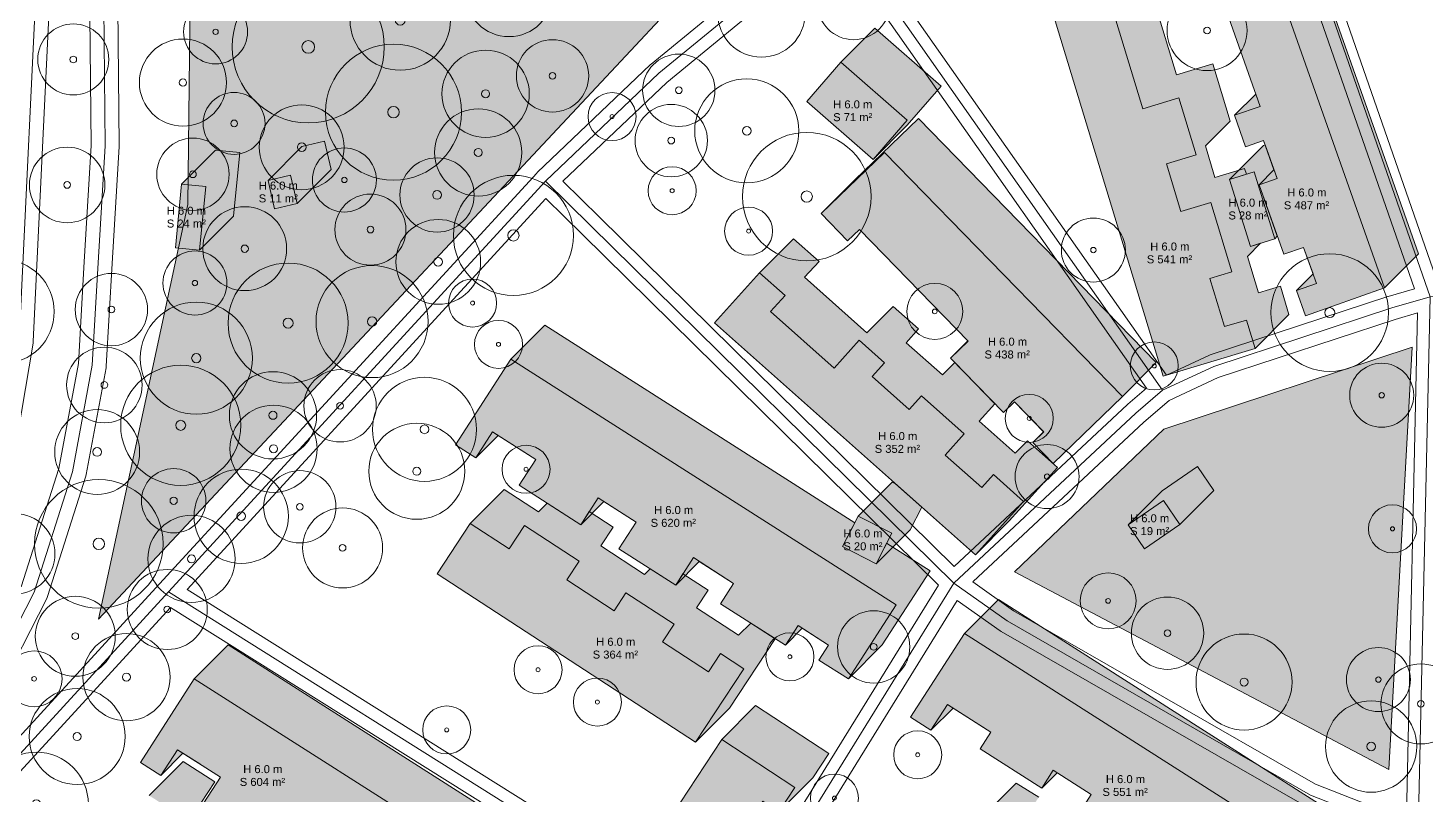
# Model space of a CAD drawing. Header units: metres. Extents: x -7 to 1019, y -7 to 1014.
# Drawn here: x 679.2 to 853.9, y 142.6 to 238.4 of the extents above; entities that cross this region are included whole.
import ezdxf

# ---------------------------------------------------------------- set-up
doc = ezdxf.new("R2010")
doc.units = ezdxf.units.M
doc.header["$MEASUREMENT"] = 0
for name, color, linetype, lineweight, true_color in [('TPX_BUILDING_AREAS_TEXT', 7, 'CONTINUOUS', 0, 0x000000), ('TPX_BUILDING_HEIGHTS_TEXT', 7, 'CONTINUOUS', 0, 0x000000), ('TPX_BUILDINGS', 7, 'CONTINUOUS', 0, 0x000000), ('TPX_BUILDINGS_HATCH', 7, 'CONTINUOUS', 0, 0xf0f0f0), ('TPX_BUILDINGS_SHADOWS_HATCH', 7, 'CONTINUOUS', 0, 0x000000), ('TPX_BUILDINGS_SHADOWS_OUTLINES', 7, 'CONTINUOUS', 0, 0x000000), ('TPX_ROADS_AXES', 7, 'CONTINUOUS', 0, 0x323232), ('TPX_ROADS_CONTOURS', 7, 'CONTINUOUS', 0, 0x646464), ('TPX_VEGETATION_GREEN_SPACES', 7, 'CONTINUOUS', 0, 0x58ba48), ('TPX_VEGETATION_GREEN_SPACES_HATCH', 7, 'CONTINUOUS', 0, 0x58ba48), ('TPX_VEGETATION_TREES_INDIVIDUAL', 7, 'CONTINUOUS', 0, 0x136734)]:
    doc.layers.add(name, color=color, linetype=linetype, lineweight=lineweight, true_color=true_color)
doc.styles.add('TPX_TEXTE', font='arial.ttf')

# ---------------------------------------------------------------- blocks, each defined once
blk = doc.blocks.new('TREETR004_CR044')
at = {"layer": 'TPX_VEGETATION_TREES_INDIVIDUAL'}
for radius in [4.44, 0.417]:
    blk.add_circle((0, 0, 0.04), radius, dxfattribs=at)
blk = doc.blocks.new('TREETR005_CR060')
at = {"layer": 'TPX_VEGETATION_TREES_INDIVIDUAL'}
for radius in [6, 0.5]:
    blk.add_circle((0, 0, 0.04), radius, dxfattribs=at)
blk = doc.blocks.new('TREETR006_CR070')
at = {"layer": 'TPX_VEGETATION_TREES_INDIVIDUAL'}
for radius in [7, 0.583]:
    blk.add_circle((0, 0, 0.04), radius, dxfattribs=at)
blk = doc.blocks.new('TREETR003_CR030')
at = {"layer": 'TPX_VEGETATION_TREES_INDIVIDUAL'}
for radius in [3, 0.25]:
    blk.add_circle((0, 0, 0.04), radius, dxfattribs=at)
blk = doc.blocks.new('TREETR004_CR045')
at = {"layer": 'TPX_VEGETATION_TREES_INDIVIDUAL'}
for radius in [4.52, 0.417]:
    blk.add_circle((0, 0, 0.04), radius, dxfattribs=at)
blk = doc.blocks.new('TREETR005_CR057')
at = {"layer": 'TPX_VEGETATION_TREES_INDIVIDUAL'}
for radius in [5.71, 0.542]:
    blk.add_circle((0, 0, 0.04), radius, dxfattribs=at)
blk = doc.blocks.new('TREETR008_CR095')
at = {"layer": 'TPX_VEGETATION_TREES_INDIVIDUAL'}
for radius in [9.5, 0.792]:
    blk.add_circle((0, 0, 0.04), radius, dxfattribs=at)
blk = doc.blocks.new('TREETR004_CR047')
at = {"layer": 'TPX_VEGETATION_TREES_INDIVIDUAL'}
for radius in [4.72, 0.417]:
    blk.add_circle((0, 0, 0.04), radius, dxfattribs=at)
blk = doc.blocks.new('TREETR007_CR075')
at = {"layer": 'TPX_VEGETATION_TREES_INDIVIDUAL'}
for radius in [7.5, 0.708]:
    blk.add_circle((0, 0, 0.04), radius, dxfattribs=at)
blk = doc.blocks.new('TREETR005_CR059')
at = {"layer": 'TPX_VEGETATION_TREES_INDIVIDUAL'}
for radius in [5.89, 0.542]:
    blk.add_circle((0, 0, 0.04), radius, dxfattribs=at)
blk = doc.blocks.new('TREETR006_CR074')
at = {"layer": 'TPX_VEGETATION_TREES_INDIVIDUAL'}
for radius in [7.35, 0.625]:
    blk.add_circle((0, 0, 0.04), radius, dxfattribs=at)
blk = doc.blocks.new('TREETR005_CR052')
at = {"layer": 'TPX_VEGETATION_TREES_INDIVIDUAL'}
for radius in [5.24, 0.458]:
    blk.add_circle((0, 0, 0.04), radius, dxfattribs=at)
blk = doc.blocks.new('TREETR005_CR054')
at = {"layer": 'TPX_VEGETATION_TREES_INDIVIDUAL'}
for radius in [5.44, 0.458]:
    blk.add_circle((0, 0, 0.04), radius, dxfattribs=at)
blk = doc.blocks.new('TREETR003_CR040')
at = {"layer": 'TPX_VEGETATION_TREES_INDIVIDUAL'}
for radius in [4, 0.333]:
    blk.add_circle((0, 0, 0.04), radius, dxfattribs=at)
blk = doc.blocks.new('TREETR004_CR050')
at = {"layer": 'TPX_VEGETATION_TREES_INDIVIDUAL'}
for radius in [5, 0.417]:
    blk.add_circle((0, 0, 0.04), radius, dxfattribs=at)
blk = doc.blocks.new('TREETR005_CR046')
at = {"layer": 'TPX_VEGETATION_TREES_INDIVIDUAL'}
for radius in [4.64, 0.542]:
    blk.add_circle((0, 0, 0.04), radius, dxfattribs=at)
blk = doc.blocks.new('TREETR005_CR040')
at = {"layer": 'TPX_VEGETATION_TREES_INDIVIDUAL'}
for radius in [4.02, 0.458]:
    blk.add_circle((0, 0, 0.04), radius, dxfattribs=at)
blk = doc.blocks.new('TREETR004_CR039')
at = {"layer": 'TPX_VEGETATION_TREES_INDIVIDUAL'}
for radius in [3.87, 0.417]:
    blk.add_circle((0, 0, 0.04), radius, dxfattribs=at)
blk = doc.blocks.new('TREETR005_CR055')
at = {"layer": 'TPX_VEGETATION_TREES_INDIVIDUAL'}
for radius in [5.45, 0.5]:
    blk.add_circle((0, 0, 0.04), radius, dxfattribs=at)
blk = doc.blocks.new('TREETR006_CR075')
at = {"layer": 'TPX_VEGETATION_TREES_INDIVIDUAL'}
for radius in [7.5, 0.625]:
    blk.add_circle((0, 0, 0.04), radius, dxfattribs=at)
blk = doc.blocks.new('TREETR007_CR080')
at = {"layer": 'TPX_VEGETATION_TREES_INDIVIDUAL'}
for radius in [8.03, 0.708]:
    blk.add_circle((0, 0, 0.04), radius, dxfattribs=at)
blk = doc.blocks.new('TREETR005_CR053')
at = {"layer": 'TPX_VEGETATION_TREES_INDIVIDUAL'}
for radius in [5.3, 0.542]:
    blk.add_circle((0, 0, 0.04), radius, dxfattribs=at)
blk = doc.blocks.new('TREETR005_CR065')
at = {"layer": 'TPX_VEGETATION_TREES_INDIVIDUAL'}
for radius in [6.5, 0.542]:
    blk.add_circle((0, 0, 0.04), radius, dxfattribs=at)
blk = doc.blocks.new('TREETR003_CR035')
at = {"layer": 'TPX_VEGETATION_TREES_INDIVIDUAL'}
for radius in [3.5, 0.292]:
    blk.add_circle((0, 0, 0.04), radius, dxfattribs=at)
blk = doc.blocks.new('TREETR006_CR063')
at = {"layer": 'TPX_VEGETATION_TREES_INDIVIDUAL'}
for radius in [6.27, 0.625]:
    blk.add_circle((0, 0, 0.04), radius, dxfattribs=at)
blk = doc.blocks.new('TREETR007_CR085')
at = {"layer": 'TPX_VEGETATION_TREES_INDIVIDUAL'}
for radius in [8.5, 0.708]:
    blk.add_circle((0, 0, 0.04), radius, dxfattribs=at)

msp = doc.modelspace()

# ---------------------------------------------------------------- hatches: boundary and pattern name
at = {"layer": 'TPX_BUILDINGS_HATCH'}
for points in [[(829.88, 259.15), (819.96, 255.69), (821.88, 250.25), (825.07, 251.37), (833.11, 228.59), (829.92, 227.48), (831.31, 223.55), (833.55, 224.33), (835.23, 219.56), (833, 218.78), (836.07, 210.11), (838.56, 210.97), (840.16, 206.45), (837.67, 205.58), (838.77, 202.44), (848.68, 205.91), (829.88, 259.15)], [(814.08, 252.66), (804.34, 249.73), (820.99, 194.89), (832.48, 198.35), (831.4, 201.89), (828.67, 201.07), (826.85, 207.07), (829.58, 207.9), (826.94, 216.58), (823.23, 215.46), (821.43, 221.41), (825.14, 222.52), (822.98, 229.65), (818.45, 228.28), (812.45, 248.04), (815.23, 248.88), (814.08, 252.66)], [(780.74, 234.1), (776.46, 229.21), (784.76, 221.97), (789.03, 226.87), (780.74, 234.1)], [(786.19, 222.84), (778.25, 215.19), (781.57, 211.78), (783.06, 213.22), (796.65, 199.26), (794.44, 197.14), (801.05, 190.34), (802.43, 191.66), (806.08, 187.91), (804.7, 186.59), (807.25, 183.98), (815.91, 192.33), (786.19, 222.84)], [(832.37, 220.42), (829.29, 219.46), (831.9, 211.1), (834.97, 212.05), (832.37, 220.42)], [(698.34, 218.87), (697.57, 210.93), (700.6, 210.63), (701.37, 218.57), (698.34, 218.87)], [(711.94, 220), (709.15, 219.34), (709.98, 215.79), (712.78, 216.45), (711.94, 220)], [(770.58, 207.81), (764.94, 201.56), (797.54, 172.55), (803.56, 179.24), (799.82, 182.58), (798.35, 180.96), (793.78, 185.03), (796.15, 187.66), (790.8, 192.43), (789.26, 190.72), (784.65, 194.82), (786.18, 196.53), (783.01, 199.36), (779.9, 195.9), (771.95, 202.98), (773.76, 204.98), (770.58, 207.81)], [(739.48, 197.02), (732.59, 186.32), (735.13, 184.69), (737.21, 187.91), (742.61, 184.47), (740.54, 181.25), (748.25, 176.33), (750.41, 179.68), (755.15, 176.66), (752.99, 173.3), (760.09, 168.78), (762.3, 172.21), (767.33, 169), (765.69, 166.44), (773.8, 161.26), (775.38, 163.72), (779.2, 161.29), (777.99, 159.42), (781.67, 157.07), (787.63, 166.32), (739.48, 197.02)], [(821.04, 179.34), (816.62, 176.32), (818.66, 173.33), (823.08, 176.35), (821.04, 179.34)], [(734.43, 176.48), (730.28, 170.19), (762.56, 149.17), (768.59, 158.33), (765.67, 160.23), (764.18, 157.96), (758.46, 161.69), (759.91, 163.88), (753.88, 167.81), (752.41, 165.58), (746.48, 169.44), (748.03, 171.78), (741.21, 176.22), (739.3, 173.31), (734.43, 176.48)], [(782.89, 177.4), (780.94, 173.6), (785.14, 171.45), (787.09, 175.25), (782.89, 177.4)], [(796.19, 162.75), (789.45, 152.27), (791.99, 150.65), (794.06, 153.87), (799.47, 150.42), (798.12, 148.34), (805.84, 143.42), (807.27, 145.64), (812.01, 142.61), (810.92, 140.92), (818.02, 136.39), (819.16, 138.16), (824.2, 134.96), (823.01, 133.11), (829.42, 129.02), (831.17, 131.73), (837.95, 127.39), (836.12, 124.57), (838.54, 123.02), (844.34, 132.04), (796.19, 162.75)], [(699.94, 157.09), (693.2, 146.62), (695.75, 145.01), (697.82, 148.22), (703.23, 144.78), (701.15, 141.56), (708.86, 136.64), (711.02, 139.98), (715.77, 136.97), (713.61, 133.61), (720.71, 129.08), (722.92, 132.52), (727.95, 129.3), (726.31, 126.75), (734.41, 121.58), (735.99, 124.03), (739.81, 121.6), (738.61, 119.73), (742.29, 117.38), (748.09, 126.4), (699.94, 157.09)], [(765.84, 149.48), (750.24, 125.77), (759.39, 119.82), (762.78, 124.97), (760.92, 126.18), (763.44, 130.01), (765.3, 128.79), (769.55, 135.25), (767.55, 136.55), (770.99, 141.77), (772.99, 140.46), (774.99, 143.51), (765.84, 149.48)]]:
    msp.add_hatch(color=256, dxfattribs=at).paths.add_polyline_path(points)
at = {"layer": 'TPX_BUILDINGS_SHADOWS_HATCH'}
for points in [[(824.2, 259.93), (819.96, 255.69), (829.88, 259.15), (848.68, 205.91), (852.92, 210.16), (834.12, 263.4), (824.2, 259.93)], [(808.58, 253.98), (804.34, 249.73), (814.08, 252.66), (815.23, 248.88), (812.45, 248.04), (818.45, 228.28), (822.98, 229.65), (825.14, 222.52), (821.43, 221.41), (823.23, 215.46), (826.94, 216.58), (829.58, 207.9), (826.85, 207.07), (828.67, 201.07), (831.4, 201.89), (832.48, 198.35), (836.72, 202.59), (835.65, 206.13), (832.91, 205.31), (831.53, 209.85), (833.18, 211.5), (831.9, 211.1), (829.29, 219.46), (831.4, 220.12), (831.18, 220.83), (827.47, 219.71), (826.28, 223.65), (829.38, 226.76), (827.23, 233.89), (822.69, 232.52), (817.15, 250.8), (819.47, 253.12), (818.33, 256.9), (808.58, 253.98)], [(784.98, 238.34), (780.74, 234.1), (789.03, 226.87), (784.76, 221.97), (789.01, 226.22), (793.27, 231.12), (784.98, 238.34)], [(832.57, 230.13), (829.92, 227.48), (833.11, 228.59), (832.57, 230.13)], [(782.49, 219.43), (778.25, 215.19), (786.19, 222.84), (815.91, 192.33), (820.15, 196.57), (790.43, 227.08), (782.49, 219.43)], [(713.39, 223.58), (709.15, 219.34), (711.94, 220), (712.78, 216.45), (717.02, 220.69), (716.19, 224.24), (713.39, 223.58)], [(833.54, 223.71), (829.29, 219.46), (832.37, 220.42), (834.97, 212.05), (835.27, 212.36), (833, 218.78), (835.23, 219.56), (833.75, 223.77), (833.54, 223.71)], [(834.85, 220.64), (833, 218.78), (835.23, 219.56), (833.55, 224.33), (834.85, 220.64)], [(702.59, 223.11), (698.34, 218.87), (701.37, 218.57), (700.6, 210.63), (704.84, 214.87), (705.62, 222.81), (702.59, 223.11)], [(774.82, 212.06), (770.58, 207.81), (773.76, 204.98), (771.95, 202.98), (779.9, 195.9), (783.01, 199.36), (786.18, 196.53), (784.65, 194.82), (789.26, 190.72), (790.8, 192.43), (796.15, 187.66), (793.78, 185.03), (798.35, 180.96), (799.82, 182.58), (803.56, 179.24), (797.54, 172.55), (801.78, 176.79), (807.8, 183.49), (804.06, 186.82), (802.51, 185.27), (798.02, 189.27), (799.98, 191.44), (794.97, 196.6), (793.42, 195.05), (788.89, 199.06), (790.43, 200.78), (787.25, 203.6), (783.96, 200.31), (776.2, 207.23), (778, 209.22), (774.82, 212.06)], [(839.73, 207.65), (837.67, 205.58), (840.16, 206.45), (838.56, 210.97), (839.73, 207.65)], [(743.72, 201.26), (739.48, 197.02), (787.63, 166.32), (781.67, 157.07), (785.91, 161.32), (791.87, 170.56), (786.45, 174.01), (785.14, 171.45), (780.94, 173.6), (782.46, 176.56), (743.72, 201.26)], [(796.61, 199.31), (794.44, 197.14), (796.65, 199.26), (796.61, 199.31)], [(806.08, 187.91), (802.43, 191.66), (806.05, 187.94), (804.7, 186.59), (806.08, 187.91)], [(737.21, 187.91), (735.13, 184.69), (737.9, 187.46), (737.21, 187.91)], [(737.9, 187.46), (737.9, 187.46), (742.61, 184.47), (737.9, 187.46)], [(820.86, 180.56), (816.62, 176.32), (821.04, 179.34), (823.08, 176.35), (827.32, 180.59), (825.28, 183.58), (820.86, 180.56)], [(738.67, 180.73), (734.43, 176.48), (739.3, 173.31), (741.21, 176.22), (748.03, 171.78), (746.48, 169.44), (752.41, 165.58), (753.88, 167.81), (759.91, 163.88), (758.46, 161.69), (764.18, 157.96), (765.67, 160.23), (768.59, 158.33), (762.56, 149.17), (766.8, 153.41), (772.51, 162.08), (769.47, 164.03), (767.95, 162.51), (762.71, 165.93), (764.15, 168.13), (760.99, 170.19), (760.09, 168.78), (756.89, 170.82), (756.19, 170.12), (750.73, 173.68), (752.27, 176.03), (749.3, 177.96), (748.25, 176.33), (744.02, 179.03), (742.94, 177.95), (738.67, 180.73)], [(787.13, 181.65), (782.89, 177.4), (787.09, 175.25), (785.14, 171.45), (789.38, 175.69), (790.83, 178.52), (787.56, 181.43), (787.13, 181.65)], [(750.41, 179.68), (748.25, 176.33), (751.13, 179.22), (755.15, 176.66), (750.41, 179.68)], [(762.3, 172.21), (760.09, 168.78), (763.04, 171.73), (767.33, 169), (762.3, 172.21)], [(800.43, 166.99), (796.19, 162.75), (844.34, 132.04), (838.54, 123.02), (842.78, 127.27), (845.92, 132.15), (845.8, 135.19), (847.93, 135.27), (848.59, 136.29), (800.43, 166.99)], [(775.38, 163.72), (773.8, 161.26), (775.91, 163.38), (779.2, 161.29), (775.38, 163.72)], [(704.18, 161.33), (699.94, 157.09), (748.09, 126.4), (742.29, 117.38), (746.53, 121.62), (752.34, 130.64), (704.18, 161.33)], [(794.06, 153.87), (791.99, 150.65), (794.76, 153.42), (794.06, 153.87)], [(770.08, 153.72), (765.84, 149.48), (774.99, 143.51), (772.99, 140.46), (777.23, 144.71), (779.23, 147.76), (770.08, 153.72)], [(794.76, 153.42), (794.76, 153.42), (799.47, 150.42), (794.76, 153.42)], [(697.82, 148.22), (695.75, 145.01), (698.51, 147.77), (697.82, 148.22)], [(698.51, 147.77), (698.51, 147.77), (700.62, 146.44), (698.51, 147.77)], [(698.54, 146.73), (694.3, 142.49), (698.25, 139.96), (696.51, 137.28), (701.23, 134.27), (702.06, 135.56), (708.29, 131.6), (706.88, 129.4), (713.14, 125.42), (714.85, 128.08), (721.11, 124.09), (719.53, 121.65), (724.11, 118.71), (725.96, 121.6), (732.83, 117.22), (731.26, 114.8), (737.23, 110.99), (738.64, 113.18), (744.7, 109.31), (743.24, 107.04), (748.99, 103.38), (750.44, 105.62), (754.01, 103.33), (747.68, 93.5), (751.92, 97.74), (758.25, 107.58), (754.68, 109.86), (752.75, 107.93), (747.48, 111.28), (748.95, 113.55), (742.88, 117.42), (740.99, 115.54), (735.5, 119.04), (737.07, 121.46), (735.13, 122.7), (734.41, 121.58), (729.24, 124.88), (727.72, 123.36), (723.77, 125.89), (725.35, 128.33), (721.72, 130.65), (720.71, 129.08), (717.75, 130.98), (716.8, 130.03), (711.12, 133.64), (712.53, 135.84), (709.57, 137.73), (708.86, 136.64), (705.37, 138.87), (705.19, 138.69), (700.76, 141.53), (702.49, 144.21), (698.54, 146.73)], [(807.27, 145.64), (805.84, 143.42), (807.75, 145.33), (807.27, 145.64)], [(802.65, 144.05), (798.4, 139.8), (801.21, 138.04), (799.43, 135.24), (805.67, 131.3), (808.17, 135.21), (814.59, 131.14), (813.01, 128.66), (817.61, 125.76), (819.43, 128.62), (826.32, 124.27), (824.75, 121.81), (830.73, 118.04), (832.11, 120.2), (838.2, 116.36), (836.73, 114.07), (842.49, 110.42), (843.92, 112.65), (847.48, 110.39), (841.03, 100.29), (845.28, 104.53), (848.01, 108.82), (848.1, 113.55), (851, 113.5), (851.73, 114.64), (848.16, 116.89), (846.25, 114.97), (840.97, 118.31), (842.44, 120.6), (838.55, 123.05), (838.54, 123.02), (836.34, 124.43), (834.49, 122.59), (828.99, 126.05), (830.56, 128.51), (829.52, 129.17), (829.42, 129.02), (823.57, 132.76), (821.22, 130.41), (817.25, 132.9), (818.83, 135.38), (812.41, 139.46), (809.04, 136.09), (803.67, 139.49), (805.45, 142.28), (802.65, 144.05)]]:
    msp.add_hatch(color=256, dxfattribs=at).paths.add_polyline_path(points)
at = {"layer": 'TPX_VEGETATION_GREEN_SPACES_HATCH'}
for points in [[(699.14, 216.32), (687.97, 164.51), (770.33, 252.5), (792.78, 266.01), (794.87, 267.27), (820.23, 282.53), (845.9, 287.1), (848.47, 330.96), (879.24, 338.43), (895.05, 362.34), (879.49, 385.48), (830.93, 460.31), (752.51, 415.55), (734.71, 444.05), (721.17, 426.23), (711.52, 434.04), (704.66, 421.32), (703.5, 410.32), (704.73, 405.09), (700.63, 349.77), (699.14, 216.32)], [(821.07, 188.27), (802.41, 170.44), (849.21, 145.73), (852.1, 198.49), (821.07, 188.27)]]:
    msp.add_hatch(color=256, dxfattribs=at).paths.add_polyline_path(points)

# ---------------------------------------------------------------- linework, layer by layer
at = {"layer": 'TPX_BUILDINGS', "elevation": 0.04}
for points in [[(829.88, 259.15), (819.96, 255.69), (821.88, 250.25), (825.07, 251.37), (833.11, 228.59), (829.92, 227.48), (831.31, 223.55), (833.55, 224.33), (835.23, 219.56), (833, 218.78), (836.07, 210.11), (838.56, 210.97), (840.16, 206.45), (837.67, 205.58), (838.77, 202.44), (848.68, 205.91)], [(814.08, 252.66), (804.34, 249.73), (820.99, 194.89), (832.48, 198.35), (831.4, 201.89), (828.67, 201.07), (826.85, 207.07), (829.58, 207.9), (826.94, 216.58), (823.23, 215.46), (821.43, 221.41), (825.14, 222.52), (822.98, 229.65), (818.45, 228.28), (812.45, 248.04), (815.23, 248.88)], [(780.74, 234.1), (776.46, 229.21), (784.76, 221.97), (789.03, 226.87)], [(786.19, 222.84), (778.25, 215.19), (781.57, 211.78), (783.06, 213.22), (796.65, 199.26), (794.44, 197.14), (801.05, 190.34), (802.43, 191.66), (806.08, 187.91), (804.7, 186.59), (807.25, 183.98), (815.91, 192.33)], [(832.37, 220.42), (829.29, 219.46), (831.9, 211.1), (834.97, 212.05)], [(698.34, 218.87), (697.57, 210.93), (700.6, 210.63), (701.37, 218.57)], [(711.94, 220), (709.15, 219.34), (709.98, 215.79), (712.78, 216.45)], [(770.58, 207.81), (764.94, 201.56), (797.54, 172.55), (803.56, 179.24), (799.82, 182.58), (798.35, 180.96), (793.78, 185.03), (796.15, 187.66), (790.8, 192.43), (789.26, 190.72), (784.65, 194.82), (786.18, 196.53), (783.01, 199.36), (779.9, 195.9), (771.95, 202.98), (773.76, 204.98)], [(739.48, 197.02), (732.59, 186.32), (735.13, 184.69), (737.21, 187.91), (742.61, 184.47), (740.54, 181.25), (748.25, 176.33), (750.41, 179.68), (755.15, 176.66), (752.99, 173.3), (760.09, 168.78), (762.3, 172.21), (767.33, 169), (765.69, 166.44), (773.8, 161.26), (775.38, 163.72), (779.2, 161.29), (777.99, 159.42), (781.67, 157.07), (787.63, 166.32)], [(821.04, 179.34), (816.62, 176.32), (818.66, 173.33), (823.08, 176.35)], [(734.43, 176.48), (730.28, 170.19), (762.56, 149.17), (768.59, 158.33), (765.67, 160.23), (764.18, 157.96), (758.46, 161.69), (759.91, 163.88), (753.88, 167.81), (752.41, 165.58), (746.48, 169.44), (748.03, 171.78), (741.21, 176.22), (739.3, 173.31)], [(782.89, 177.4), (780.94, 173.6), (785.14, 171.45), (787.09, 175.25)], [(796.19, 162.75), (789.45, 152.27), (791.99, 150.65), (794.06, 153.87), (799.47, 150.42), (798.12, 148.34), (805.84, 143.42), (807.27, 145.64), (812.01, 142.61), (810.92, 140.92), (818.02, 136.39), (819.16, 138.16), (824.2, 134.96), (823.01, 133.11), (829.42, 129.02), (831.17, 131.73), (837.95, 127.39), (836.12, 124.57), (838.54, 123.02), (844.34, 132.04)], [(699.94, 157.09), (693.2, 146.62), (695.75, 145.01), (697.82, 148.22), (703.23, 144.78), (701.15, 141.56), (708.86, 136.64), (711.02, 139.98), (715.77, 136.97), (713.61, 133.61), (720.71, 129.08), (722.92, 132.52), (727.95, 129.3), (726.31, 126.75), (734.41, 121.58), (735.99, 124.03), (739.81, 121.6), (738.61, 119.73), (742.29, 117.38), (748.09, 126.4)], [(765.84, 149.48), (750.24, 125.77), (759.39, 119.82), (762.78, 124.97), (760.92, 126.18), (763.44, 130.01), (765.3, 128.79), (769.55, 135.25), (767.55, 136.55), (770.99, 141.77), (772.99, 140.46), (774.99, 143.51)]]:
    msp.add_lwpolyline(points, close=True, dxfattribs=at)
at = {"layer": 'TPX_BUILDINGS_SHADOWS_OUTLINES', "elevation": 0.04}
for points in [[(824.2, 259.93), (819.96, 255.69), (829.88, 259.15), (848.68, 205.91), (852.92, 210.16), (834.12, 263.4)], [(784.98, 238.34), (780.74, 234.1), (789.03, 226.87), (784.76, 221.97), (789.01, 226.22), (793.27, 231.12)], [(832.57, 230.13), (829.92, 227.48), (833.11, 228.59)], [(782.49, 219.43), (778.25, 215.19), (786.19, 222.84), (815.91, 192.33), (820.15, 196.57), (790.43, 227.08)], [(713.39, 223.58), (709.15, 219.34), (711.94, 220), (712.78, 216.45), (717.02, 220.69), (716.19, 224.24)], [(833.54, 223.71), (829.29, 219.46), (832.37, 220.42), (834.97, 212.05), (835.27, 212.36), (833, 218.78), (835.23, 219.56), (833.75, 223.77)], [(834.85, 220.64), (833, 218.78), (835.23, 219.56), (833.55, 224.33)], [(702.59, 223.11), (698.34, 218.87), (701.37, 218.57), (700.6, 210.63), (704.84, 214.87), (705.62, 222.81)], [(774.82, 212.06), (770.58, 207.81), (773.76, 204.98), (771.95, 202.98), (779.9, 195.9), (783.01, 199.36), (786.18, 196.53), (784.65, 194.82), (789.26, 190.72), (790.8, 192.43), (796.15, 187.66), (793.78, 185.03), (798.35, 180.96), (799.82, 182.58), (803.56, 179.24), (797.54, 172.55), (801.78, 176.79), (807.8, 183.49), (804.06, 186.82), (802.51, 185.27), (798.02, 189.27), (799.98, 191.44), (794.97, 196.6), (793.42, 195.05), (788.89, 199.06), (790.43, 200.78), (787.25, 203.6), (783.96, 200.31), (776.2, 207.23), (778, 209.22)], [(839.73, 207.65), (837.67, 205.58), (840.16, 206.45), (838.56, 210.97)], [(743.72, 201.26), (739.48, 197.02), (787.63, 166.32), (781.67, 157.07), (785.91, 161.32), (791.87, 170.56), (786.45, 174.01), (785.14, 171.45), (780.94, 173.6), (782.46, 176.56)], [(796.61, 199.31), (794.44, 197.14), (796.65, 199.26)], [(806.08, 187.91), (802.43, 191.66), (806.05, 187.94), (804.7, 186.59)], [(737.21, 187.91), (735.13, 184.69), (737.9, 187.46)], [(737.9, 187.46), (737.9, 187.46), (742.61, 184.47)], [(820.86, 180.56), (816.62, 176.32), (821.04, 179.34), (823.08, 176.35), (827.32, 180.59), (825.28, 183.58)], [(738.67, 180.73), (734.43, 176.48), (739.3, 173.31), (741.21, 176.22), (748.03, 171.78), (746.48, 169.44), (752.41, 165.58), (753.88, 167.81), (759.91, 163.88), (758.46, 161.69), (764.18, 157.96), (765.67, 160.23), (768.59, 158.33), (762.56, 149.17), (766.8, 153.41), (772.51, 162.08), (769.47, 164.03), (767.95, 162.51), (762.71, 165.93), (764.15, 168.13), (760.99, 170.19), (760.09, 168.78), (756.89, 170.82), (756.19, 170.12), (750.73, 173.68), (752.27, 176.03), (749.3, 177.96), (748.25, 176.33), (744.02, 179.03), (742.94, 177.95)], [(787.13, 181.65), (782.89, 177.4), (787.09, 175.25), (785.14, 171.45), (789.38, 175.69), (790.83, 178.52), (787.56, 181.43)], [(750.41, 179.68), (748.25, 176.33), (751.13, 179.22), (755.15, 176.66)], [(762.3, 172.21), (760.09, 168.78), (763.04, 171.73), (767.33, 169)], [(800.43, 166.99), (796.19, 162.75), (844.34, 132.04), (838.54, 123.02), (842.78, 127.27), (845.92, 132.15), (845.8, 135.19), (847.93, 135.27), (848.59, 136.29)], [(775.38, 163.72), (773.8, 161.26), (775.91, 163.38), (779.2, 161.29)], [(704.18, 161.33), (699.94, 157.09), (748.09, 126.4), (742.29, 117.38), (746.53, 121.62), (752.34, 130.64)], [(794.06, 153.87), (791.99, 150.65), (794.76, 153.42)], [(770.08, 153.72), (765.84, 149.48), (774.99, 143.51), (772.99, 140.46), (777.23, 144.71), (779.23, 147.76)], [(794.76, 153.42), (794.76, 153.42), (799.47, 150.42)], [(697.82, 148.22), (695.75, 145.01), (698.51, 147.77)], [(698.51, 147.77), (698.51, 147.77), (700.62, 146.44)], [(807.27, 145.64), (805.84, 143.42), (807.75, 145.33)]]:
    msp.add_lwpolyline(points, close=True, dxfattribs=at)
for points in [[(812.45, 248.04), (818.45, 228.28), (822.98, 229.65), (825.14, 222.52), (821.43, 221.41), (823.23, 215.46), (826.94, 216.58), (829.58, 207.9), (826.85, 207.07), (828.67, 201.07), (831.4, 201.89), (832.48, 198.35), (836.72, 202.59), (835.65, 206.13), (832.91, 205.31), (831.53, 209.85), (833.18, 211.5), (831.9, 211.1), (829.29, 219.46), (831.4, 220.12), (831.18, 220.83), (827.47, 219.71), (826.28, 223.65), (829.38, 226.76), (827.23, 233.89), (822.69, 232.52), (817.15, 250.8)], [(700.76, 141.53), (702.49, 144.21), (698.54, 146.73), (694.3, 142.49)], [(805.45, 142.28), (802.65, 144.05), (798.4, 139.8)]]:
    msp.add_lwpolyline(points, dxfattribs=at)
at = {"layer": 'TPX_ROADS_AXES', "elevation": 0.03}
for points in [[(696.71, 167.93), (743.82, 219.25), (757.97, 232.72), (772.8, 244.89), (780.97, 250.01), (799.24, 257.21), (831.67, 269.98), (844.21, 273.53), (859.4, 276.46), (870.92, 276.56), (881.91, 275.53), (893.3, 273.73), (905.58, 270.31), (916.6, 265.96), (948.56, 252.1), (965.63, 243.4)], [(852.85, 138.03), (854.35, 204.8), (835.29, 259.56), (831.67, 269.98)], [(517.57, 0), (574.04, 65.1), (616.34, 105.87), (655.98, 145.04), (664.59, 155.24), (671.98, 169.69), (675.68, 185), (678.07, 199.3), (680.5, 250.56)], [(780.97, 250.01), (786.65, 241.92), (789.01, 238.56), (820.93, 193.12)], [(688.55, 249.68), (688.79, 223.67), (687.92, 209.06), (687.19, 196.25), (684.71, 182.92), (679.94, 167.9), (673.78, 155.9), (666.11, 145.49), (640.99, 118.55), (620.23, 98.42), (593.84, 70.84), (581.4, 57.4), (576.1, 51.59)], [(743.82, 219.25), (749.5, 213.66), (794.84, 169.02), (801.51, 164.31), (839.41, 142.55), (846.13, 139.9), (852.85, 138.03), (861.72, 137.15), (886.54, 137.08), (893.58, 138.06), (899.64, 140.42), (949.11, 163.46), (983.84, 186.33), (988.07, 189.63), (991.58, 194.87), (994.29, 199.22), (997.42, 207.68), (1000.54, 216.13)], [(756.75, 107.38), (794.84, 169.02), (817.58, 190.26), (820.93, 193.12), (827.33, 196.1), (849.56, 203.4), (854.35, 204.8), (863.57, 205.55), (891.14, 204.49), (900.57, 202.56), (907.87, 199.59), (914.29, 195.78), (923.05, 190.12), (949.11, 163.46), (958.85, 146.87), (961.83, 141.8)], [(657.24, 125.21), (666.89, 135.43), (674.04, 143.23), (696.71, 167.93)], [(696.71, 167.93), (745.66, 137.22)]]:
    msp.add_lwpolyline(points, dxfattribs=at)
at = {"layer": 'TPX_ROADS_CONTOURS', "elevation": 0.03}
for points in [[(675.33, 155.1), (681.5, 167.1), (681.61, 167.37), (686.38, 182.39), (686.43, 182.6), (688.91, 195.93), (688.93, 196.15), (689.67, 208.95), (690.54, 223.57), (690.54, 223.69), (690.3, 249.69), (690.3, 249.76), (689.31, 269.37), (698.68, 269.38), (699.37, 269.67), (699.67, 270.37), (699.88, 289.32), (699.59, 290.03), (698.9, 290.33), (691.03, 290.52), (692.48, 296.29), (692.53, 296.6), (697.57, 373.29)], [(677.4, 184.71), (679.8, 199.01), (679.82, 199.22), (682.16, 248.62), (686.81, 248.11), (687.04, 223.72), (686.18, 209.16), (685.45, 196.46), (683.01, 183.35), (678.32, 168.57)], [(771.85, 246.05), (757.02, 233.88), (756.94, 233.8), (742.79, 220.33), (742.72, 220.26), (695.61, 168.94), (665.79, 136.45)], [(746.45, 138.49), (699.04, 168.24), (743.88, 217.09), (748.45, 212.59), (792.94, 168.79), (755.47, 108.16)], [(676.3, 143.46), (696.97, 165.99), (744.86, 135.95)], [(758.02, 106.59), (795.28, 166.87), (800.65, 163.08), (800.77, 163), (838.66, 141.25)]]:
    msp.add_lwpolyline(points, dxfattribs=at)
for points in [[(833.61, 268.97), (844.55, 272.07), (859.55, 274.96), (870.86, 275.06), (881.73, 274.04), (891.76, 272.45), (891.51, 264.43), (889.68, 206.04), (863.63, 207.05), (863.45, 207.05), (855.38, 206.39), (836.71, 260.05)], [(783.29, 249.31), (799.79, 255.82), (830.76, 268.02), (833.87, 259.07), (852.41, 205.8), (849.14, 204.84), (849.09, 204.83), (826.86, 197.53), (826.69, 197.46), (821.44, 195.01), (790.24, 239.42), (787.88, 242.78)], [(745.98, 219.23), (758.97, 231.59), (773.68, 243.67), (780.56, 247.98), (785.43, 241.06), (787.79, 237.7), (818.92, 193.37), (816.61, 191.4), (816.56, 191.36), (794.87, 171.1), (750.55, 214.73)], [(797.21, 169.18), (818.58, 189.14), (821.75, 191.84), (827.88, 194.71), (850, 201.97), (852.8, 202.78), (851.39, 139.99), (846.61, 141.33), (840.06, 143.91), (802.32, 165.57)]]:
    msp.add_lwpolyline(points, close=True, dxfattribs=at)
at = {"layer": 'TPX_VEGETATION_GREEN_SPACES', "elevation": 0}
for points in [[(699.14, 216.32), (687.97, 164.51), (770.33, 252.5), (792.78, 266.01), (794.87, 267.27), (820.23, 282.53), (845.9, 287.1), (848.47, 330.96), (879.24, 338.43), (895.05, 362.34), (879.49, 385.48), (830.93, 460.31), (752.51, 415.55), (734.71, 444.05), (721.17, 426.23), (711.52, 434.04), (704.66, 421.32), (703.5, 410.32), (704.73, 405.09), (700.63, 349.77)], [(821.07, 188.27), (802.41, 170.44), (849.21, 145.73), (852.1, 198.49)]]:
    msp.add_lwpolyline(points, close=True, dxfattribs=at)

# ---------------------------------------------------------------- block references
at = {"layer": 'TPX_VEGETATION_TREES_INDIVIDUAL'}
for name, p in [('TREETR005_CR055', (739.26, 242.75, 0.04)), ('TREETR008_CR095', (714.18, 236.02, 0.04)), ('TREETR006_CR063', (725.67, 239.37, 0.04)), ('TREETR005_CR055', (770.8, 240.18, 0.04)), ('TREETR004_CR045', (782.33, 241.44, 0.04)), ('TREETR004_CR050', (826.49, 238.06, 0.04)), ('TREETR003_CR040', (702.6, 237.9, 0.04)), ('TREETR004_CR044', (684.82, 234.45, 0.04)), ('TREETR005_CR054', (698.52, 231.56, 0.04)), ('TREETR007_CR085', (724.83, 227.86, 0.04)), ('TREETR004_CR045', (744.7, 232.4, 0.04)), ('TREETR005_CR055', (736.34, 230.16, 0.04)), ('TREETR004_CR045', (760.48, 230.6, 0.04)), ('TREETR005_CR065', (768.97, 225.53, 0.04)), ('TREETR004_CR039', (704.91, 226.46, 0.04)), ('TREETR003_CR030', (752.14, 227.31, 0.04)), ('TREETR005_CR053', (713.36, 223.48, 0.04)), ('TREETR005_CR055', (735.42, 222.83, 0.04)), ('TREETR004_CR045', (759.54, 224.31, 0.04)), ('TREETR004_CR045', (699.77, 220.1, 0.04)), ('TREETR007_CR080', (776.47, 217.31, 0.04)), ('TREETR004_CR047', (684.05, 218.77, 0.04)), ('TREETR003_CR040', (718.69, 219.39, 0.04)), ('TREETR005_CR046', (730.27, 217.52, 0.04)), ('TREETR003_CR030', (759.65, 218.05, 0.04)), ('TREETR007_CR075', (739.81, 212.47, 0.04)), ('TREETR004_CR044', (721.95, 213.19, 0.04)), ('TREETR005_CR052', (706.24, 210.81, 0.04)), ('TREETR003_CR030', (769.2, 213, 0.04)), ('TREETR005_CR053', (730.42, 209.16, 0.04)), ('TREETR003_CR040', (812.28, 210.64, 0.04)), ('TREETR003_CR040', (700.02, 206.52, 0.04)), ('TREETR006_CR074', (841.82, 202.82, 0.04)), ('TREETR005_CR065', (675.94, 202.95, 0.04)), ('TREETR006_CR075', (711.66, 201.51, 0.04)), ('TREETR006_CR070', (722.15, 201.7, 0.04)), ('TREETR004_CR045', (689.58, 203.2, 0.04)), ('TREETR003_CR030', (734.71, 204.02, 0.04)), ('TREETR003_CR035', (792.47, 202.97, 0.04)), ('TREETR006_CR070', (700.19, 197.13, 0.04)), ('TREETR003_CR030', (737.95, 198.85, 0.04)), ('TREETR003_CR030', (819.89, 196.16, 0.04)), ('TREETR004_CR047', (688.7, 193.78, 0.04)), ('TREETR006_CR075', (698.24, 188.74, 0.04)), ('TREETR004_CR045', (718.15, 191.18, 0.04)), ('TREETR003_CR040', (848.31, 192.5, 0.04)), ('TREETR005_CR055', (709.77, 189.99, 0.04)), ('TREETR005_CR065', (728.7, 188.24, 0.04)), ('TREETR003_CR030', (804.27, 189.61, 0.04)), ('TREETR005_CR053', (687.8, 185.41, 0.04)), ('TREETR005_CR055', (709.84, 185.81, 0.04)), ('TREETR005_CR060', (727.74, 183, 0.04)), ('TREETR003_CR030', (741.39, 183.25, 0.04)), ('TREETR003_CR040', (806.5, 182.34, 0.04)), ('TREETR007_CR080', (688.01, 173.93, 0.04)), ('TREETR005_CR040', (697.36, 179.32, 0.04)), ('TREETR005_CR059', (705.8, 177.38, 0.04)), ('TREETR004_CR045', (713.12, 178.56, 0.04)), ('TREETR004_CR050', (718.47, 173.43, 0.04)), ('TREETR003_CR030', (849.66, 175.81, 0.04)), ('TREETR004_CR050', (677.53, 172.69, 0.04)), ('TREETR005_CR055', (699.59, 172.05, 0.04)), ('TREETR004_CR050', (696.56, 165.73, 0.04)), ('TREETR003_CR035', (814.13, 166.81, 0.04)), ('TREETR004_CR050', (685.07, 162.39, 0.04)), ('TREETR004_CR045', (821.55, 162.77, 0.04)), ('TREETR004_CR045', (784.83, 161.06, 0.04)), ('TREETR005_CR055', (691.46, 157.28, 0.04)), ('TREETR003_CR030', (774.36, 159.82, 0.04)), ('TREETR005_CR060', (831.11, 156.67, 0.04)), ('TREETR003_CR030', (742.89, 158.21, 0.04)), ('TREETR003_CR040', (847.9, 156.98, 0.04)), ('TREETR003_CR035', (679.92, 157.07, 0.04)), ('TREETR004_CR050', (853.21, 153.94, 0.04)), ('TREETR005_CR060', (685.3, 149.86, 0.04)), ('TREETR003_CR030', (750.31, 154.17, 0.04)), ('TREETR005_CR057', (847, 148.61, 0.04)), ('TREETR003_CR030', (731.48, 150.69, 0.04)), ('TREETR003_CR030', (790.33, 147.58, 0.04)), ('TREETR005_CR065', (680.2, 141.41, 0.04)), ('TREETR003_CR030', (779.93, 142.17, 0.04))]:
    msp.add_blockref(name, p, dxfattribs=at)

# ---------------------------------------------------------------- texts
at = {"layer": 'TPX_BUILDING_AREAS_TEXT', "style": 'TPX_TEXTE'}
for s, p in [('S 71 m²', (779.77, 226.74, 0.05)), ('S 11 m²', (707.99, 216.59, 0.05)), ('S 487 m²', (836.08, 215.73, 0.05)), ('S 28 m²', (829.16, 214.46, 0.05)), ('S 24 m²', (696.5, 213.45, 0.05)), ('S 541 m²', (818.96, 208.98, 0.05)), ('S 438 m²', (798.68, 197.09, 0.05)), ('S 352 m²', (784.96, 185.3, 0.05)), ('S 620 m²', (756.96, 176.06, 0.05)), ('S 19 m²', (816.87, 175.03, 0.05)), ('S 20 m²', (781.04, 173.13, 0.05)), ('S 364 m²', (749.72, 159.6, 0.05)), ('S 604 m²', (705.62, 143.69, 0.05)), ('S 551 m²', (813.42, 142.44, 0.05))]:
    msp.add_text(s, height=1, dxfattribs=at).set_placement(p)
at = {"layer": 'TPX_BUILDING_HEIGHTS_TEXT', "style": 'TPX_TEXTE'}
for p in [(779.77, 228.34, 0.05), (707.99, 218.19, 0.05), (829.16, 216.06, 0.05), (836.51, 217.33, 0.05), (696.5, 215.05, 0.05), (819.39, 210.58, 0.05), (799.11, 198.69, 0.05), (785.39, 186.9, 0.05), (757.39, 177.66, 0.05), (816.87, 176.63, 0.05), (781.04, 174.73, 0.05), (750.15, 161.2, 0.05), (706.05, 145.29, 0.05), (813.85, 144.04, 0.05)]:
    msp.add_text('H 6.0 m', height=1, dxfattribs=at).set_placement(p)

doc.saveas('drawing.dxf')
